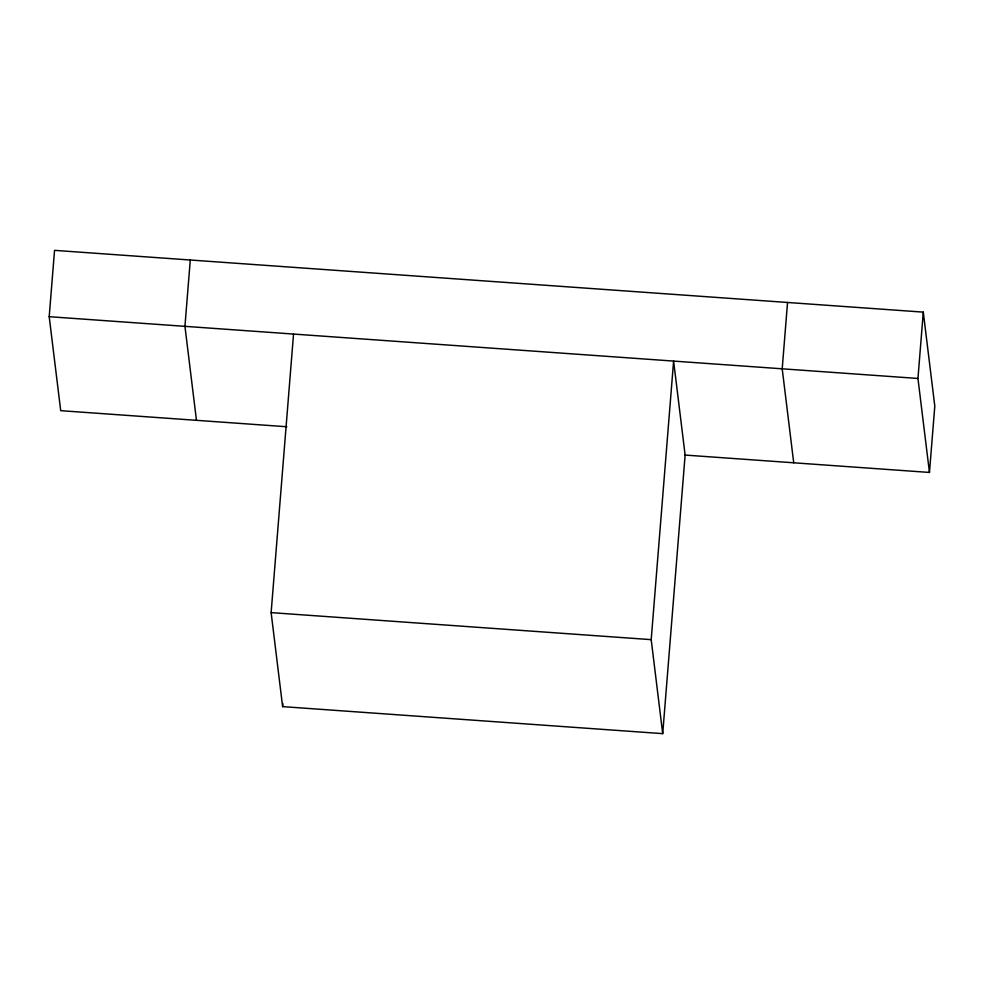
<?xml version="1.0" encoding="UTF-8"?>
<svg xmlns="http://www.w3.org/2000/svg" width="984" height="984" viewBox="0 0 984 984"><rect width="100%" height="100%" fill="white"/><g stroke="black" fill="none" stroke-linecap="round" stroke-linejoin="round"><path stroke-width="1.48" d="M286.811 426.748L60.713 410.672L49.2 316.688L54.538 250.354L923.287 312.125L934.8 406.121L929.462 472.443L684.987 455.063M190.281 260.01L184.943 326.331L196.456 420.328M662.712 733.646L651.199 639.649L673.609 361.079L685.122 455.075L662.712 733.646L282.629 706.623L271.129 612.626L293.539 334.056M282.629 706.623L282.875 703.56M787.544 302.469L782.206 368.803L793.719 462.787M929.462 472.443L917.949 378.459L923.287 312.125M49.2 316.688L917.949 378.459M271.129 612.626L651.199 639.649"/></g></svg>
